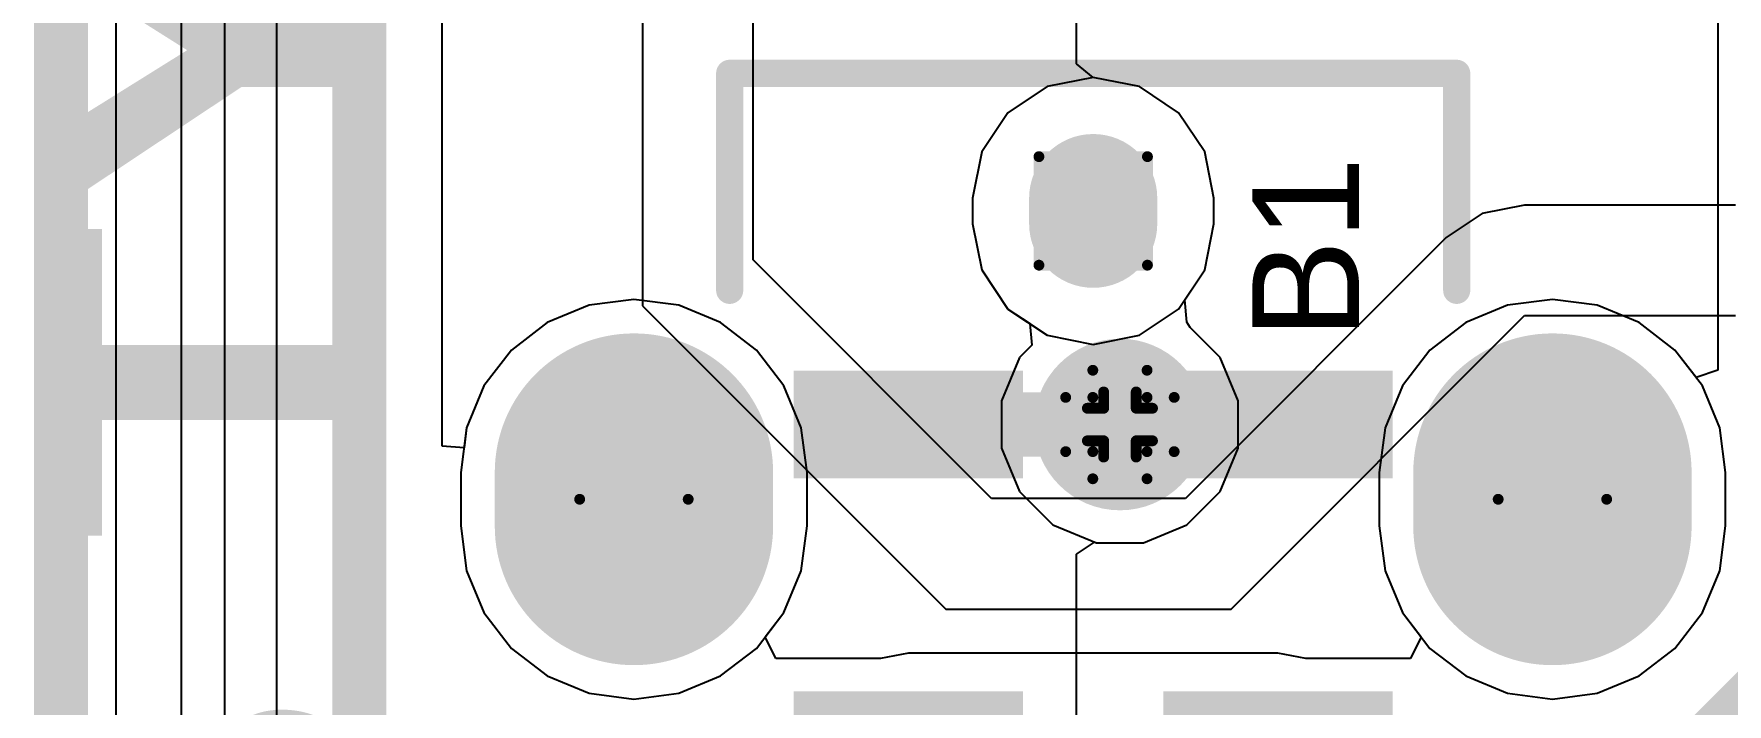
# Model space of a CAD drawing. Header units: inches. Extents: x -3 to 5259, y -3 to 5282.
# Drawn here: x -2.85 to 5.08, y 26.84 to 29.97 of the extents above; entities that cross this region are included whole.
import ezdxf

# ---------------------------------------------------------------- set-up
doc = ezdxf.new("R2010")
doc.units = ezdxf.units.IN
for name, color, linetype in [('Board Outline', 216, 'Continuous'), ('Bottom Layer', 5, 'Continuous'), ('Bottom Solder', 6, 'Continuous'), ('Drill Drawing', 1, 'Continuous'), ('Layer 1', 16, 'Continuous'), ('Layer 2', 76, 'Continuous'), ('Multi-Layer', 9, 'Continuous'), ('Pad Holes', 156, 'Continuous'), ('Top Layer', 1, 'Continuous'), ('Top Overlay', 2, 'Continuous'), ('Top Paste', 8, 'Continuous'), ('Top Solder', 216, 'Continuous'), ('Via Holes', 16, 'Continuous')]:
    doc.layers.add(name, color=color, linetype=linetype)
doc.styles.add('Arial', font='', dxfattribs={"height": 0.2})
doc.styles.add('Arial Black_Bold', font='', dxfattribs={"height": 0.2})
doc.styles.get('Arial').set_extended_font_data('Arial')
doc.styles.get('Arial Black_Bold').set_extended_font_data('Arial Black', bold=True)

# ---------------------------------------------------------------- blocks, each defined once
blk = doc.blocks.new('U263_163N_4BQC65_189')
at = {"layer": 'Bottom Layer'}
h = blk.add_hatch(color=5, dxfattribs=at)
edge = h.paths.add_edge_path()
edge.add_arc((-2.525, 2.15), 0.55, 90, 270)
edge.add_line((-2.525, 1.6), (-2.275, 1.6))
edge.add_arc((-2.275, 2.15), 0.55, 270, 450)
edge.add_line((-2.275, 2.7), (-2.525, 2.7))
h = blk.add_hatch(color=5, dxfattribs=at)
edge = h.paths.add_edge_path()
edge.add_arc((2.275, 2.15), 0.55, 90, 270)
edge.add_line((2.275, 1.6), (2.525, 1.6))
edge.add_arc((2.525, 2.15), 0.55, 270, 450)
edge.add_line((2.525, 2.7), (2.275, 2.7))
h = blk.add_hatch(color=5, dxfattribs=at)
edge = h.paths.add_edge_path()
edge.add_arc((-2.525, -2.15), 0.55, 90, 270)
edge.add_line((-2.525, -2.7), (-2.275, -2.7))
edge.add_arc((-2.275, -2.15), 0.55, 270, 450)
edge.add_line((-2.275, -1.6), (-2.525, -1.6))
h = blk.add_hatch(color=5, dxfattribs=at)
edge = h.paths.add_edge_path()
edge.add_arc((2.275, -2.15), 0.55, 90, 270)
edge.add_line((2.275, -2.7), (2.525, -2.7))
edge.add_arc((2.525, -2.15), 0.55, 270, 450)
edge.add_line((2.525, -1.6), (2.275, -1.6))
at = {"layer": 'Bottom Solder'}
h = blk.add_hatch(color=6, dxfattribs=at)
edge = h.paths.add_edge_path()
edge.add_arc((-2.525, 2.15), 0.6516, 90, 270)
edge.add_line((-2.525, 1.4984), (-2.275, 1.4984))
edge.add_arc((-2.275, 2.15), 0.6516, 270, 450)
edge.add_line((-2.275, 2.8016), (-2.525, 2.8016))
h = blk.add_hatch(color=6, dxfattribs=at)
edge = h.paths.add_edge_path()
edge.add_arc((2.275, 2.15), 0.6516, 90, 270)
edge.add_line((2.275, 1.4984), (2.525, 1.4984))
edge.add_arc((2.525, 2.15), 0.6516, 270, 450)
edge.add_line((2.525, 2.8016), (2.275, 2.8016))
h = blk.add_hatch(color=6, dxfattribs=at)
edge = h.paths.add_edge_path()
edge.add_arc((-3.75, 0), 0.1016, 0, 360)
h = blk.add_hatch(color=6, dxfattribs=at)
edge = h.paths.add_edge_path()
edge.add_arc((3.75, 0), 0.1016, 0, 360)
h = blk.add_hatch(color=6, dxfattribs=at)
edge = h.paths.add_edge_path()
edge.add_arc((-2.525, -2.15), 0.6516, 90, 270)
edge.add_line((-2.525, -2.8016), (-2.275, -2.8016))
edge.add_arc((-2.275, -2.15), 0.6516, 270, 450)
edge.add_line((-2.275, -1.4984), (-2.525, -1.4984))
h = blk.add_hatch(color=6, dxfattribs=at)
edge = h.paths.add_edge_path()
edge.add_arc((2.275, -2.15), 0.6516, 90, 270)
edge.add_line((2.275, -2.8016), (2.525, -2.8016))
edge.add_arc((2.525, -2.15), 0.6516, 270, 450)
edge.add_line((2.525, -1.4984), (2.275, -1.4984))
at = {"layer": 'Layer 1'}
h = blk.add_hatch(color=16, dxfattribs=at)
edge = h.paths.add_edge_path()
edge.add_arc((-2.525, 2.15), 0.55, 90, 270)
edge.add_line((-2.525, 1.6), (-2.275, 1.6))
edge.add_arc((-2.275, 2.15), 0.55, 270, 450)
edge.add_line((-2.275, 2.7), (-2.525, 2.7))
h = blk.add_hatch(color=16, dxfattribs=at)
edge = h.paths.add_edge_path()
edge.add_arc((2.275, 2.15), 0.55, 90, 270)
edge.add_line((2.275, 1.6), (2.525, 1.6))
edge.add_arc((2.525, 2.15), 0.55, 270, 450)
edge.add_line((2.525, 2.7), (2.275, 2.7))
h = blk.add_hatch(color=16, dxfattribs=at)
edge = h.paths.add_edge_path()
edge.add_arc((-2.525, -2.15), 0.55, 90, 270)
edge.add_line((-2.525, -2.7), (-2.275, -2.7))
edge.add_arc((-2.275, -2.15), 0.55, 270, 450)
edge.add_line((-2.275, -1.6), (-2.525, -1.6))
h = blk.add_hatch(color=16, dxfattribs=at)
edge = h.paths.add_edge_path()
edge.add_arc((2.275, -2.15), 0.55, 90, 270)
edge.add_line((2.275, -2.7), (2.525, -2.7))
edge.add_arc((2.525, -2.15), 0.55, 270, 450)
edge.add_line((2.525, -1.6), (2.275, -1.6))
at = {"layer": 'Layer 2'}
h = blk.add_hatch(color=76, dxfattribs=at)
edge = h.paths.add_edge_path()
edge.add_arc((-2.525, 2.15), 0.55, 90, 270)
edge.add_line((-2.525, 1.6), (-2.275, 1.6))
edge.add_arc((-2.275, 2.15), 0.55, 270, 450)
edge.add_line((-2.275, 2.7), (-2.525, 2.7))
h = blk.add_hatch(color=76, dxfattribs=at)
edge = h.paths.add_edge_path()
edge.add_arc((2.275, 2.15), 0.55, 90, 270)
edge.add_line((2.275, 1.6), (2.525, 1.6))
edge.add_arc((2.525, 2.15), 0.55, 270, 450)
edge.add_line((2.525, 2.7), (2.275, 2.7))
h = blk.add_hatch(color=76, dxfattribs=at)
edge = h.paths.add_edge_path()
edge.add_arc((-2.525, -2.15), 0.55, 90, 270)
edge.add_line((-2.525, -2.7), (-2.275, -2.7))
edge.add_arc((-2.275, -2.15), 0.55, 270, 450)
edge.add_line((-2.275, -1.6), (-2.525, -1.6))
h = blk.add_hatch(color=76, dxfattribs=at)
edge = h.paths.add_edge_path()
edge.add_arc((2.275, -2.15), 0.55, 90, 270)
edge.add_line((2.275, -2.7), (2.525, -2.7))
edge.add_arc((2.525, -2.15), 0.55, 270, 450)
edge.add_line((2.525, -1.6), (2.275, -1.6))
at = {"layer": 'Multi-Layer'}
h = blk.add_hatch(color=9, dxfattribs=at)
edge = h.paths.add_edge_path()
edge.add_arc((-2.525, 2.15), 0.55, 90, 270)
edge.add_line((-2.525, 1.6), (-2.275, 1.6))
edge.add_arc((-2.275, 2.15), 0.55, 270, 450)
edge.add_line((-2.275, 2.7), (-2.525, 2.7))
h = blk.add_hatch(color=9, dxfattribs=at)
edge = h.paths.add_edge_path()
edge.add_arc((2.275, 2.15), 0.55, 90, 270)
edge.add_line((2.275, 1.6), (2.525, 1.6))
edge.add_arc((2.525, 2.15), 0.55, 270, 450)
edge.add_line((2.525, 2.7), (2.275, 2.7))
h = blk.add_hatch(color=9, dxfattribs=at)
edge = h.paths.add_edge_path()
edge.add_arc((-2.525, -2.15), 0.55, 90, 270)
edge.add_line((-2.525, -2.7), (-2.275, -2.7))
edge.add_arc((-2.275, -2.15), 0.55, 270, 450)
edge.add_line((-2.275, -1.6), (-2.525, -1.6))
h = blk.add_hatch(color=9, dxfattribs=at)
edge = h.paths.add_edge_path()
edge.add_arc((2.275, -2.15), 0.55, 90, 270)
edge.add_line((2.275, -2.7), (2.525, -2.7))
edge.add_arc((2.525, -2.15), 0.55, 270, 450)
edge.add_line((2.525, -1.6), (2.275, -1.6))
at = {"layer": 'Pad Holes'}
h = blk.add_hatch(color=7, dxfattribs=at)
edge = h.paths.add_edge_path()
edge.add_arc((-2.525, 2.15), 0.3, 90, 270)
edge.add_line((-2.525, 1.85), (-2.275, 1.85))
edge.add_arc((-2.275, 2.15), 0.3, 270, 450)
edge.add_line((-2.275, 2.45), (-2.525, 2.45))
h = blk.add_hatch(color=7, dxfattribs=at)
edge = h.paths.add_edge_path()
edge.add_arc((2.275, 2.15), 0.3, 90, 270)
edge.add_line((2.275, 1.85), (2.525, 1.85))
edge.add_arc((2.525, 2.15), 0.3, 270, 450)
edge.add_line((2.525, 2.45), (2.275, 2.45))
h = blk.add_hatch(color=7, dxfattribs=at)
edge = h.paths.add_edge_path()
edge.add_arc((-3.75, 0), 0.26, 0, 360)
h = blk.add_hatch(color=7, dxfattribs=at)
edge = h.paths.add_edge_path()
edge.add_arc((3.69, 0), 0.3, 90, 270)
edge.add_line((3.69, -0.3), (3.81, -0.3))
edge.add_arc((3.81, 0), 0.3, 270, 450)
edge.add_line((3.81, 0.3), (3.69, 0.3))
h = blk.add_hatch(color=7, dxfattribs=at)
edge = h.paths.add_edge_path()
edge.add_arc((-2.525, -2.15), 0.3, 90, 270)
edge.add_line((-2.525, -2.45), (-2.275, -2.45))
edge.add_arc((-2.275, -2.15), 0.3, 270, 450)
edge.add_line((-2.275, -1.85), (-2.525, -1.85))
h = blk.add_hatch(color=7, dxfattribs=at)
edge = h.paths.add_edge_path()
edge.add_arc((2.275, -2.15), 0.3, 90, 270)
edge.add_line((2.275, -2.45), (2.525, -2.45))
edge.add_arc((2.525, -2.15), 0.3, 270, 450)
edge.add_line((2.525, -1.85), (2.275, -1.85))
at = {"layer": 'Top Layer'}
h = blk.add_hatch(color=1, dxfattribs=at)
edge = h.paths.add_edge_path()
edge.add_arc((-2.525, 2.15), 0.55, 90, 270)
edge.add_line((-2.525, 1.6), (-2.275, 1.6))
edge.add_arc((-2.275, 2.15), 0.55, 270, 450)
edge.add_line((-2.275, 2.7), (-2.525, 2.7))
h = blk.add_hatch(color=1, dxfattribs=at)
edge = h.paths.add_edge_path()
edge.add_arc((2.275, 2.15), 0.55, 90, 270)
edge.add_line((2.275, 1.6), (2.525, 1.6))
edge.add_arc((2.525, 2.15), 0.55, 270, 450)
edge.add_line((2.525, 2.7), (2.275, 2.7))
for points in [[(-2.9, 0.43), (-2.9, 1.3), (-2.6, 1.3), (-2.6, 0.43)], [(-1.4, 0.43), (-1.4, 1.3), (-1.1, 1.3), (-1.1, 0.43)], [(-0.9, 0.43), (-0.9, 1.3), (-0.6, 1.3), (-0.6, 0.43)], [(-0.4, 0.43), (-0.4, 1.3), (-0.1, 1.3), (-0.1, 0.43)], [(0.1, 0.43), (0.1, 1.3), (0.4, 1.3), (0.4, 0.43)], [(0.6, 0.43), (0.6, 1.3), (0.9, 1.3), (0.9, 0.43)], [(1.1, 0.43), (1.1, 1.3), (1.4, 1.3), (1.4, 0.43)], [(2.6, 0.43), (2.6, 1.3), (2.9, 1.3), (2.9, 0.43)], [(-2.6, -0.43), (-2.6, -1.3), (-2.9, -1.3), (-2.9, -0.43)], [(-1.1, -0.43), (-1.1, -1.3), (-1.4, -1.3), (-1.4, -0.43)], [(-0.6, -0.43), (-0.6, -1.3), (-0.9, -1.3), (-0.9, -0.43)], [(-0.1, -0.43), (-0.1, -1.3), (-0.4, -1.3), (-0.4, -0.43)], [(0.4, -0.43), (0.4, -1.3), (0.1, -1.3), (0.1, -0.43)], [(0.9, -0.43), (0.9, -1.3), (0.6, -1.3), (0.6, -0.43)], [(1.4, -0.43), (1.4, -1.3), (1.1, -1.3), (1.1, -0.43)], [(2.9, -0.43), (2.9, -1.3), (2.6, -1.3), (2.6, -0.43)]]:
    blk.add_hatch(color=1, dxfattribs=at).paths.add_polyline_path(points)
h = blk.add_hatch(color=1, dxfattribs=at)
edge = h.paths.add_edge_path()
edge.add_arc((-2.525, -2.15), 0.55, 90, 270)
edge.add_line((-2.525, -2.7), (-2.275, -2.7))
edge.add_arc((-2.275, -2.15), 0.55, 270, 450)
edge.add_line((-2.275, -1.6), (-2.525, -1.6))
h = blk.add_hatch(color=1, dxfattribs=at)
edge = h.paths.add_edge_path()
edge.add_arc((2.275, -2.15), 0.55, 90, 270)
edge.add_line((2.275, -2.7), (2.525, -2.7))
edge.add_arc((2.525, -2.15), 0.55, 270, 450)
edge.add_line((2.525, -1.6), (2.275, -1.6))
at = {"layer": 'Top Paste'}
for points in [[(-2.9, 0.43), (-2.9, 1.3), (-2.6, 1.3), (-2.6, 0.43)], [(-1.4, 0.43), (-1.4, 1.3), (-1.1, 1.3), (-1.1, 0.43)], [(-0.9, 0.43), (-0.9, 1.3), (-0.6, 1.3), (-0.6, 0.43)], [(-0.4, 0.43), (-0.4, 1.3), (-0.1, 1.3), (-0.1, 0.43)], [(0.1, 0.43), (0.1, 1.3), (0.4, 1.3), (0.4, 0.43)], [(0.6, 0.43), (0.6, 1.3), (0.9, 1.3), (0.9, 0.43)], [(1.1, 0.43), (1.1, 1.3), (1.4, 1.3), (1.4, 0.43)], [(2.6, 0.43), (2.6, 1.3), (2.9, 1.3), (2.9, 0.43)], [(-2.6, -0.43), (-2.6, -1.3), (-2.9, -1.3), (-2.9, -0.43)], [(-1.1, -0.43), (-1.1, -1.3), (-1.4, -1.3), (-1.4, -0.43)], [(-0.6, -0.43), (-0.6, -1.3), (-0.9, -1.3), (-0.9, -0.43)], [(-0.1, -0.43), (-0.1, -1.3), (-0.4, -1.3), (-0.4, -0.43)], [(0.4, -0.43), (0.4, -1.3), (0.1, -1.3), (0.1, -0.43)], [(0.9, -0.43), (0.9, -1.3), (0.6, -1.3), (0.6, -0.43)], [(1.4, -0.43), (1.4, -1.3), (1.1, -1.3), (1.1, -0.43)], [(2.9, -0.43), (2.9, -1.3), (2.6, -1.3), (2.6, -0.43)]]:
    blk.add_hatch(color=8, dxfattribs=at).paths.add_polyline_path(points)
at = {"layer": 'Top Solder'}
h = blk.add_hatch(color=216, dxfattribs=at)
edge = h.paths.add_edge_path()
edge.add_arc((-2.525, 2.15), 0.6516, 90, 270)
edge.add_line((-2.525, 1.4984), (-2.275, 1.4984))
edge.add_arc((-2.275, 2.15), 0.6516, 270, 450)
edge.add_line((-2.275, 2.8016), (-2.525, 2.8016))
h = blk.add_hatch(color=216, dxfattribs=at)
edge = h.paths.add_edge_path()
edge.add_arc((2.275, 2.15), 0.6516, 90, 270)
edge.add_line((2.275, 1.4984), (2.525, 1.4984))
edge.add_arc((2.525, 2.15), 0.6516, 270, 450)
edge.add_line((2.525, 2.8016), (2.275, 2.8016))
for points in [[(-3.0016, 0.3284), (-3.0016, 1.4016), (-2.4984, 1.4016), (-2.4984, 0.3284)], [(-1.5016, 0.3284), (-1.5016, 1.4016), (-0.9984, 1.4016), (-0.9984, 0.3284)], [(-1.0016, 0.3284), (-1.0016, 1.4016), (-0.4984, 1.4016), (-0.4984, 0.3284)], [(-0.5016, 0.3284), (-0.5016, 1.4016), (0.0016, 1.4016), (0.0016, 0.3284)], [(-0.0016, 0.3284), (-0.0016, 1.4016), (0.5016, 1.4016), (0.5016, 0.3284)], [(0.4984, 0.3284), (0.4984, 1.4016), (1.0016, 1.4016), (1.0016, 0.3284)], [(0.9984, 0.3284), (0.9984, 1.4016), (1.5016, 1.4016), (1.5016, 0.3284)], [(2.4984, 0.3284), (2.4984, 1.4016), (3.0016, 1.4016), (3.0016, 0.3284)], [(-2.4984, -0.3284), (-2.4984, -1.4016), (-3.0016, -1.4016), (-3.0016, -0.3284)], [(-0.9984, -0.3284), (-0.9984, -1.4016), (-1.5016, -1.4016), (-1.5016, -0.3284)], [(-0.4984, -0.3284), (-0.4984, -1.4016), (-1.0016, -1.4016), (-1.0016, -0.3284)], [(0.0016, -0.3284), (0.0016, -1.4016), (-0.5016, -1.4016), (-0.5016, -0.3284)], [(0.5016, -0.3284), (0.5016, -1.4016), (-0.0016, -1.4016), (-0.0016, -0.3284)], [(1.0016, -0.3284), (1.0016, -1.4016), (0.4984, -1.4016), (0.4984, -0.3284)], [(1.5016, -0.3284), (1.5016, -1.4016), (0.9984, -1.4016), (0.9984, -0.3284)], [(3.0016, -0.3284), (3.0016, -1.4016), (2.4984, -1.4016), (2.4984, -0.3284)]]:
    blk.add_hatch(color=216, dxfattribs=at).paths.add_polyline_path(points)
h = blk.add_hatch(color=216, dxfattribs=at)
edge = h.paths.add_edge_path()
edge.add_arc((-3.75, 0), 0.1016, 0, 360)
h = blk.add_hatch(color=216, dxfattribs=at)
edge = h.paths.add_edge_path()
edge.add_arc((3.75, 0), 0.1016, 0, 360)
h = blk.add_hatch(color=216, dxfattribs=at)
edge = h.paths.add_edge_path()
edge.add_arc((-2.525, -2.15), 0.6516, 90, 270)
edge.add_line((-2.525, -2.8016), (-2.275, -2.8016))
edge.add_arc((-2.275, -2.15), 0.6516, 270, 450)
edge.add_line((-2.275, -1.4984), (-2.525, -1.4984))
h = blk.add_hatch(color=216, dxfattribs=at)
edge = h.paths.add_edge_path()
edge.add_arc((2.275, -2.15), 0.6516, 90, 270)
edge.add_line((2.275, -2.8016), (2.525, -2.8016))
edge.add_arc((2.525, -2.15), 0.6516, 270, 450)
edge.add_line((2.525, -1.4984), (2.275, -1.4984))
at = {"layer": 'Top Overlay'}
for points in [[(-4.3942, 1.7018, 0.127, 0.127, 0), (-3.3782, 1.7018, 0.127, 0.127, 0)], [(-4.3942, 1.7018, 0.127, 0.127, 0), (-4.3942, -1.7018, 0.127, 0.127, 0)], [(3.3782, 1.7018, 0.127, 0.127, 0), (4.3942, 1.7018, 0.127, 0.127, 0)], [(4.3942, 1.7018, 0.127, 0.127, 0), (4.3942, -1.7018, 0.127, 0.127, 0)], [(-4.3942, -1.7018, 0.127, 0.127, 0), (-3.3782, -1.7018, 0.127, 0.127, 0)], [(3.3782, -1.7018, 0.127, 0.127, 0), (4.3942, -1.7018, 0.127, 0.127, 0)]]:
    blk.add_lwpolyline(points, format="xyseb", dxfattribs=at)
for points in [[(-4.4259, 1.7018, 0.0635, 0.0635, 1), (-4.3624, 1.7018, 0.0635, 0.0635, 1)], [(-4.4259, 1.7018, 0.0635, 0.0635, 1), (-4.3624, 1.7018, 0.0635, 0.0635, 1)], [(-3.4099, 1.7018, 0.0635, 0.0635, 1), (-3.3464, 1.7018, 0.0635, 0.0635, 1)], [(3.3464, 1.7018, 0.0635, 0.0635, 1), (3.4099, 1.7018, 0.0635, 0.0635, 1)], [(4.3624, 1.7018, 0.0635, 0.0635, 1), (4.4259, 1.7018, 0.0635, 0.0635, 1)], [(4.3624, 1.7018, 0.0635, 0.0635, 1), (4.4259, 1.7018, 0.0635, 0.0635, 1)], [(-4.4259, -1.7018, 0.0635, 0.0635, 1), (-4.3624, -1.7018, 0.0635, 0.0635, 1)], [(-4.4259, -1.7018, 0.0635, 0.0635, 1), (-4.3624, -1.7018, 0.0635, 0.0635, 1)], [(-3.4099, -1.7018, 0.0635, 0.0635, 1), (-3.3464, -1.7018, 0.0635, 0.0635, 1)], [(3.3464, -1.7018, 0.0635, 0.0635, 1), (3.4099, -1.7018, 0.0635, 0.0635, 1)], [(4.3624, -1.7018, 0.0635, 0.0635, 1), (4.4259, -1.7018, 0.0635, 0.0635, 1)], [(4.3624, -1.7018, 0.0635, 0.0635, 1), (4.4259, -1.7018, 0.0635, 0.0635, 1)]]:
    blk.add_lwpolyline(points, format="xyseb", close=True, dxfattribs=at)
at = {"layer": 'Top Overlay', "style": 'Arial'}
for s, p in [('A1', (-3.7592, 0.762)), ('B1', (3.1496, -1.2446))]:
    blk.add_text(s, height=0.5, dxfattribs=at).set_placement(p)

msp = doc.modelspace()

# ---------------------------------------------------------------- hatches: boundary and pattern name
at = {"layer": 'Bottom Layer'}
h = msp.add_hatch(color=5, dxfattribs=at)
edge = h.paths.add_edge_path()
edge.add_arc((2.2352, 28.146), 0.3, 0, 360)
at = {"layer": 'Bottom Solder'}
h = msp.add_hatch(color=6, dxfattribs=at)
edge = h.paths.add_edge_path()
edge.add_arc((2.2352, 28.146), 0.4016, 0, 360)
at = {"layer": 'Layer 1'}
h = msp.add_hatch(color=16, dxfattribs=at)
edge = h.paths.add_edge_path()
edge.add_arc((2.2352, 28.146), 0.3, 0, 360)
at = {"layer": 'Layer 2'}
h = msp.add_hatch(color=76, dxfattribs=at)
edge = h.paths.add_edge_path()
edge.add_arc((2.2352, 28.146), 0.3, 0, 360)
at = {"layer": 'Top Layer'}
h = msp.add_hatch(color=1, dxfattribs=at)
edge = h.paths.add_edge_path()
edge.add_arc((2.2352, 28.146), 0.3, 0, 360)
msp.add_hatch(color=1, dxfattribs=at).paths.add_polyline_path([(0.81, 27.996), (3.41, 27.996), (3.41, 28.296), (0.81, 28.296)])
at = {"layer": 'Top Solder'}
h = msp.add_hatch(color=216, dxfattribs=at)
edge = h.paths.add_edge_path()
edge.add_arc((2.2352, 28.146), 0.4016, 0, 360)
at = {"layer": 'Via Holes'}
h = msp.add_hatch(color=7, dxfattribs=at)
edge = h.paths.add_edge_path()
edge.add_arc((2.2352, 28.146), 0.15, 0, 360)

# ---------------------------------------------------------------- linework, layer by layer
at = {"layer": 'Board Outline'}
msp.add_lwpolyline([(-2.7223, -2.7223, 0.254, 0.254, 0), (-2.7223, 107.2777, 0.254, 0.254, 0)], format="xyseb", dxfattribs=at)
at = {"layer": 'Bottom Layer'}
for p, q in [((2.032, 29.8349), (2.032, 32.8673)), ((2.11, 29.7709), (2.032, 29.8349)), ((2.3262, 29.7279), (2.11, 29.7709)), ((2.5094, 29.6054), (2.3262, 29.7279)), ((2.6319, 29.4222), (2.5094, 29.6054)), ((2.6749, 29.206), (2.6319, 29.4222)), ((2.6749, 29.086), (2.6749, 29.206)), ((2.6319, 28.8698), (2.6749, 29.086)), ((2.5384, 28.73), (2.6319, 28.8698)), ((2.5481, 28.6257), (2.5384, 28.73)), ((4.0501, 28.7043), (3.8545, 28.6233)), ((4.26, 28.7319), (4.0501, 28.7043)), ((4.4699, 28.7043), (4.26, 28.7319)), ((4.6655, 28.6233), (4.4699, 28.7043)), ((2.5639, 28.6008), (2.5481, 28.6257)), ((3.8545, 28.6233), (3.6866, 28.4944)), ((4.8334, 28.4944), (4.6655, 28.6233)), ((2.7049, 28.4598), (2.5639, 28.6008)), ((2.7892, 28.2562), (2.7049, 28.4598)), ((3.6866, 28.4944), (3.5577, 28.3265)), ((4.9623, 28.3265), (4.8334, 28.4944)), ((3.5577, 28.3265), (3.4767, 28.1309)), ((5.0433, 28.1309), (4.9623, 28.3265)), ((2.7892, 28.0358), (2.7892, 28.2562)), ((3.4767, 28.1309), (3.4491, 27.921)), ((5.0709, 27.921), (5.0433, 28.1309)), ((2.7049, 27.8322), (2.7892, 28.0358)), ((3.4491, 27.921), (3.4491, 27.671)), ((5.0709, 27.671), (5.0709, 27.921)), ((2.549, 27.6763), (2.7049, 27.8322)), ((2.3454, 27.592), (2.549, 27.6763)), ((3.4491, 27.671), (3.4767, 27.4611)), ((5.0433, 27.4611), (5.0709, 27.671)), ((2.032, 27.5391), (2.1165, 27.5955)), ((2.1165, 27.5955), (2.125, 27.592)), ((2.125, 27.592), (2.3454, 27.592)), ((2.032, 25.8763), (2.032, 27.5391)), ((3.4767, 27.4611), (3.5577, 27.2655)), ((4.9623, 27.2655), (5.0433, 27.4611)), ((3.5577, 27.2655), (3.6866, 27.0976)), ((4.8334, 27.0976), (4.9623, 27.2655)), ((3.6866, 27.0976), (3.8545, 26.9687)), ((4.6655, 26.9687), (4.8334, 27.0976)), ((3.8545, 26.9687), (4.0501, 26.8877)), ((4.4699, 26.8877), (4.6655, 26.9687)), ((4.0501, 26.8877), (4.26, 26.8601)), ((4.26, 26.8601), (4.4699, 26.8877))]:
    msp.add_line(p, q, dxfattribs=at)
at = {"layer": 'Drill Drawing'}
for points in [[(1.856, 29.4, 0.0508, 0.0508, 0), (2.364, 29.4, 0.0508, 0.0508, 0)], [(1.856, 28.892, 0.0508, 0.0508, 0), (1.856, 29.4, 0.0508, 0.0508, 0)], [(2.364, 28.892, 0.0508, 0.0508, 0), (2.364, 29.4, 0.0508, 0.0508, 0)], [(1.856, 28.892, 0.0508, 0.0508, 0), (2.364, 28.892, 0.0508, 0.0508, 0)], [(2.1082, 28.273, 0.0508, 0.0508, 0), (2.1082, 28.4, 0.0508, 0.0508, 0)], [(2.1082, 28.4, 0.0508, 0.0508, 0), (2.3622, 28.4, 0.0508, 0.0508, 0)], [(2.3622, 28.273, 0.0508, 0.0508, 0), (2.3622, 28.4, 0.0508, 0.0508, 0)], [(2.159, 28.2222, 0.0508, 0.0508, 0), (2.159, 28.2984, 0.0508, 0.0508, 0)], [(2.159, 28.2984, 0.0508, 0.0508, 0), (2.3114, 28.2984, 0.0508, 0.0508, 0)], [(2.3114, 28.2222, 0.0508, 0.0508, 0), (2.3114, 28.2984, 0.0508, 0.0508, 0)], [(1.9812, 28.019, 0.0508, 0.0508, 0), (1.9812, 28.273, 0.0508, 0.0508, 0)], [(1.9812, 28.273, 0.0508, 0.0508, 0), (2.1082, 28.273, 0.0508, 0.0508, 0)], [(2.0828, 28.0698, 0.0508, 0.0508, 0), (2.0828, 28.2222, 0.0508, 0.0508, 0)], [(2.0828, 28.2222, 0.0508, 0.0508, 0), (2.159, 28.2222, 0.0508, 0.0508, 0)], [(2.3114, 28.2222, 0.0508, 0.0508, 0), (2.3876, 28.2222, 0.0508, 0.0508, 0)], [(2.3622, 28.273, 0.0508, 0.0508, 0), (2.4892, 28.273, 0.0508, 0.0508, 0)], [(2.3876, 28.0698, 0.0508, 0.0508, 0), (2.3876, 28.2222, 0.0508, 0.0508, 0)], [(2.4892, 28.019, 0.0508, 0.0508, 0), (2.4892, 28.273, 0.0508, 0.0508, 0)], [(2.0828, 28.0698, 0.0508, 0.0508, 0), (2.159, 28.0698, 0.0508, 0.0508, 0)], [(2.159, 27.9936, 0.0508, 0.0508, 0), (2.159, 28.0698, 0.0508, 0.0508, 0)], [(2.3114, 28.0698, 0.0508, 0.0508, 0), (2.3876, 28.0698, 0.0508, 0.0508, 0)], [(2.3114, 27.9936, 0.0508, 0.0508, 0), (2.3114, 28.0698, 0.0508, 0.0508, 0)], [(1.9812, 28.019, 0.0508, 0.0508, 0), (2.1082, 28.019, 0.0508, 0.0508, 0)], [(2.1082, 27.892, 0.0508, 0.0508, 0), (2.1082, 28.019, 0.0508, 0.0508, 0)], [(2.159, 27.9936, 0.0508, 0.0508, 0), (2.3114, 27.9936, 0.0508, 0.0508, 0)], [(2.3622, 28.019, 0.0508, 0.0508, 0), (2.4892, 28.019, 0.0508, 0.0508, 0)], [(2.3622, 27.892, 0.0508, 0.0508, 0), (2.3622, 28.019, 0.0508, 0.0508, 0)], [(2.1082, 27.892, 0.0508, 0.0508, 0), (2.3622, 27.892, 0.0508, 0.0508, 0)]]:
    msp.add_lwpolyline(points, format="xyseb", dxfattribs=at)
for points in [[(1.8433, 29.4, 0.0254, 0.0254, 1), (1.8687, 29.4, 0.0254, 0.0254, 1)], [(1.8433, 29.4, 0.0254, 0.0254, 1), (1.8687, 29.4, 0.0254, 0.0254, 1)], [(2.3513, 29.4, 0.0254, 0.0254, 1), (2.3767, 29.4, 0.0254, 0.0254, 1)], [(2.3513, 29.4, 0.0254, 0.0254, 1), (2.3767, 29.4, 0.0254, 0.0254, 1)], [(1.8433, 28.892, 0.0254, 0.0254, 1), (1.8687, 28.892, 0.0254, 0.0254, 1)], [(1.8433, 28.892, 0.0254, 0.0254, 1), (1.8687, 28.892, 0.0254, 0.0254, 1)], [(2.3513, 28.892, 0.0254, 0.0254, 1), (2.3767, 28.892, 0.0254, 0.0254, 1)], [(2.3513, 28.892, 0.0254, 0.0254, 1), (2.3767, 28.892, 0.0254, 0.0254, 1)], [(2.0955, 28.4, 0.0254, 0.0254, 1), (2.1209, 28.4, 0.0254, 0.0254, 1)], [(2.0955, 28.4, 0.0254, 0.0254, 1), (2.1209, 28.4, 0.0254, 0.0254, 1)], [(2.3495, 28.4, 0.0254, 0.0254, 1), (2.3749, 28.4, 0.0254, 0.0254, 1)], [(2.3495, 28.4, 0.0254, 0.0254, 1), (2.3749, 28.4, 0.0254, 0.0254, 1)], [(2.1463, 28.2984, 0.0254, 0.0254, 1), (2.1717, 28.2984, 0.0254, 0.0254, 1)], [(2.1463, 28.2984, 0.0254, 0.0254, 1), (2.1717, 28.2984, 0.0254, 0.0254, 1)], [(2.2987, 28.2984, 0.0254, 0.0254, 1), (2.3241, 28.2984, 0.0254, 0.0254, 1)], [(2.2987, 28.2984, 0.0254, 0.0254, 1), (2.3241, 28.2984, 0.0254, 0.0254, 1)], [(1.9685, 28.273, 0.0254, 0.0254, 1), (1.9939, 28.273, 0.0254, 0.0254, 1)], [(1.9685, 28.273, 0.0254, 0.0254, 1), (1.9939, 28.273, 0.0254, 0.0254, 1)], [(2.0701, 28.2222, 0.0254, 0.0254, 1), (2.0955, 28.2222, 0.0254, 0.0254, 1)], [(2.0701, 28.2222, 0.0254, 0.0254, 1), (2.0955, 28.2222, 0.0254, 0.0254, 1)], [(2.0955, 28.273, 0.0254, 0.0254, 1), (2.1209, 28.273, 0.0254, 0.0254, 1)], [(2.0955, 28.273, 0.0254, 0.0254, 1), (2.1209, 28.273, 0.0254, 0.0254, 1)], [(2.1463, 28.2222, 0.0254, 0.0254, 1), (2.1717, 28.2222, 0.0254, 0.0254, 1)], [(2.1463, 28.2222, 0.0254, 0.0254, 1), (2.1717, 28.2222, 0.0254, 0.0254, 1)], [(2.2987, 28.2222, 0.0254, 0.0254, 1), (2.3241, 28.2222, 0.0254, 0.0254, 1)], [(2.2987, 28.2222, 0.0254, 0.0254, 1), (2.3241, 28.2222, 0.0254, 0.0254, 1)], [(2.3495, 28.273, 0.0254, 0.0254, 1), (2.3749, 28.273, 0.0254, 0.0254, 1)], [(2.3495, 28.273, 0.0254, 0.0254, 1), (2.3749, 28.273, 0.0254, 0.0254, 1)], [(2.3749, 28.2222, 0.0254, 0.0254, 1), (2.4003, 28.2222, 0.0254, 0.0254, 1)], [(2.3749, 28.2222, 0.0254, 0.0254, 1), (2.4003, 28.2222, 0.0254, 0.0254, 1)], [(2.4765, 28.273, 0.0254, 0.0254, 1), (2.5019, 28.273, 0.0254, 0.0254, 1)], [(2.4765, 28.273, 0.0254, 0.0254, 1), (2.5019, 28.273, 0.0254, 0.0254, 1)], [(0.214, 27.796, 0.0508, 0.0508, 1), (-0.294, 27.796, 0.0508, 0.0508, 1)], [(2.0701, 28.0698, 0.0254, 0.0254, 1), (2.0955, 28.0698, 0.0254, 0.0254, 1)], [(2.0701, 28.0698, 0.0254, 0.0254, 1), (2.0955, 28.0698, 0.0254, 0.0254, 1)], [(2.1463, 28.0698, 0.0254, 0.0254, 1), (2.1717, 28.0698, 0.0254, 0.0254, 1)], [(2.1463, 28.0698, 0.0254, 0.0254, 1), (2.1717, 28.0698, 0.0254, 0.0254, 1)], [(2.2987, 28.0698, 0.0254, 0.0254, 1), (2.3241, 28.0698, 0.0254, 0.0254, 1)], [(2.2987, 28.0698, 0.0254, 0.0254, 1), (2.3241, 28.0698, 0.0254, 0.0254, 1)], [(2.3749, 28.0698, 0.0254, 0.0254, 1), (2.4003, 28.0698, 0.0254, 0.0254, 1)], [(2.3749, 28.0698, 0.0254, 0.0254, 1), (2.4003, 28.0698, 0.0254, 0.0254, 1)], [(4.514, 27.796, 0.0508, 0.0508, 1), (4.006, 27.796, 0.0508, 0.0508, 1)], [(1.9685, 28.019, 0.0254, 0.0254, 1), (1.9939, 28.019, 0.0254, 0.0254, 1)], [(1.9685, 28.019, 0.0254, 0.0254, 1), (1.9939, 28.019, 0.0254, 0.0254, 1)], [(2.0955, 28.019, 0.0254, 0.0254, 1), (2.1209, 28.019, 0.0254, 0.0254, 1)], [(2.0955, 28.019, 0.0254, 0.0254, 1), (2.1209, 28.019, 0.0254, 0.0254, 1)], [(2.1463, 27.9936, 0.0254, 0.0254, 1), (2.1717, 27.9936, 0.0254, 0.0254, 1)], [(2.1463, 27.9936, 0.0254, 0.0254, 1), (2.1717, 27.9936, 0.0254, 0.0254, 1)], [(2.2987, 27.9936, 0.0254, 0.0254, 1), (2.3241, 27.9936, 0.0254, 0.0254, 1)], [(2.2987, 27.9936, 0.0254, 0.0254, 1), (2.3241, 27.9936, 0.0254, 0.0254, 1)], [(2.3495, 28.019, 0.0254, 0.0254, 1), (2.3749, 28.019, 0.0254, 0.0254, 1)], [(2.3495, 28.019, 0.0254, 0.0254, 1), (2.3749, 28.019, 0.0254, 0.0254, 1)], [(2.4765, 28.019, 0.0254, 0.0254, 1), (2.5019, 28.019, 0.0254, 0.0254, 1)], [(2.4765, 28.019, 0.0254, 0.0254, 1), (2.5019, 28.019, 0.0254, 0.0254, 1)], [(2.0955, 27.892, 0.0254, 0.0254, 1), (2.1209, 27.892, 0.0254, 0.0254, 1)], [(2.0955, 27.892, 0.0254, 0.0254, 1), (2.1209, 27.892, 0.0254, 0.0254, 1)], [(2.3495, 27.892, 0.0254, 0.0254, 1), (2.3749, 27.892, 0.0254, 0.0254, 1)], [(2.3495, 27.892, 0.0254, 0.0254, 1), (2.3749, 27.892, 0.0254, 0.0254, 1)], [(-0.3067, 27.796, 0.0254, 0.0254, 1), (-0.2813, 27.796, 0.0254, 0.0254, 1)], [(0.2013, 27.796, 0.0254, 0.0254, 1), (0.2267, 27.796, 0.0254, 0.0254, 1)], [(3.9933, 27.796, 0.0254, 0.0254, 1), (4.0187, 27.796, 0.0254, 0.0254, 1)], [(4.5013, 27.796, 0.0254, 0.0254, 1), (4.5267, 27.796, 0.0254, 0.0254, 1)]]:
    msp.add_lwpolyline(points, format="xyseb", close=True, dxfattribs=at)
at = {"layer": 'Layer 1'}
for p, q in [((-2.4634, -2.4634), (-2.4634, 107.0187)), ((0, 98.279), (0, 28.702)), ((0.518, 28.9165), (0.518, 97.761)), ((1.8938, 29.7279), (1.7106, 29.6054)), ((2.11, 29.7709), (1.8938, 29.7279)), ((2.3262, 29.7279), (2.11, 29.7709)), ((2.5094, 29.6054), (2.3262, 29.7279)), ((1.7106, 29.6054), (1.5881, 29.4222)), ((2.6319, 29.4222), (2.5094, 29.6054)), ((1.5881, 29.4222), (1.5452, 29.206)), ((2.6749, 29.206), (2.6319, 29.4222)), ((1.5452, 29.206), (1.5452, 29.086)), ((2.6749, 29.086), (2.6749, 29.206)), ((4.1292, 29.1735), (3.931, 29.1341)), ((5.1171, 29.1735), (4.1292, 29.1735)), ((4.1292, 29.1735), (4.1292, 29.1735)), ((3.931, 29.1341), (3.763, 29.0218)), ((1.5452, 29.086), (1.5881, 28.8698)), ((3.763, 29.0218), (2.5414, 27.8003)), ((2.6319, 28.8698), (2.6749, 29.086)), ((1.6342, 27.8003), (0.518, 28.9165)), ((1.5881, 28.8698), (1.7106, 28.6866)), ((2.5094, 28.6866), (2.6319, 28.8698)), ((0, 28.702), (1.4197, 27.2823)), ((1.7106, 28.6866), (1.8938, 28.5641)), ((2.3262, 28.5641), (2.5094, 28.6866)), ((2.756, 27.2823), (4.1292, 28.6556)), ((4.1292, 28.6556), (5.1171, 28.6556)), ((1.8938, 28.5641), (2.11, 28.5211)), ((2.11, 28.5211), (2.3262, 28.5641)), ((2.5414, 27.8003), (1.6342, 27.8003)), ((1.4197, 27.2823), (2.756, 27.2823))]:
    msp.add_line(p, q, dxfattribs=at)
at = {"layer": 'Layer 2'}
for p, q in [((-2.1576, -2.0155), (-2.1576, 106.5637)), ((1.8938, 29.7279), (1.7106, 29.6054)), ((2.11, 29.7709), (1.8938, 29.7279)), ((2.3262, 29.7279), (2.11, 29.7709)), ((2.5094, 29.6054), (2.3262, 29.7279)), ((1.7106, 29.6054), (1.5881, 29.4222)), ((2.6319, 29.4222), (2.5094, 29.6054)), ((1.5881, 29.4222), (1.5452, 29.206)), ((2.6749, 29.206), (2.6319, 29.4222)), ((1.5452, 29.206), (1.5452, 29.086)), ((2.6749, 29.086), (2.6749, 29.206)), ((1.5452, 29.086), (1.5881, 28.8698)), ((2.6319, 28.8698), (2.6749, 29.086)), ((1.5881, 28.8698), (1.7106, 28.6866)), ((2.5384, 28.73), (2.6319, 28.8698)), ((-0.2499, 28.7043), (-0.4455, 28.6233)), ((-0.04, 28.7319), (-0.2499, 28.7043)), ((0.1699, 28.7043), (-0.04, 28.7319)), ((0.3655, 28.6233), (0.1699, 28.7043)), ((2.5481, 28.6257), (2.5384, 28.73)), ((4.0501, 28.7043), (3.8545, 28.6233)), ((4.26, 28.7319), (4.0501, 28.7043)), ((4.4699, 28.7043), (4.26, 28.7319)), ((4.6655, 28.6233), (4.4699, 28.7043)), ((-0.4455, 28.6233), (-0.6134, 28.4944)), ((0.5334, 28.4944), (0.3655, 28.6233)), ((1.7106, 28.6866), (1.8129, 28.6182)), ((1.8129, 28.6182), (1.8228, 28.5171)), ((2.5639, 28.6008), (2.5481, 28.6257)), ((3.8545, 28.6233), (3.6866, 28.4944)), ((4.8334, 28.4944), (4.6655, 28.6233)), ((2.7049, 28.4598), (2.5639, 28.6008)), ((-0.6134, 28.4944), (-0.7423, 28.3265)), ((0.6623, 28.3265), (0.5334, 28.4944)), ((1.7655, 28.4598), (1.6812, 28.2562)), ((1.8228, 28.5171), (1.7655, 28.4598)), ((2.7892, 28.2562), (2.7049, 28.4598)), ((3.6866, 28.4944), (3.5577, 28.3265)), ((4.9623, 28.3265), (4.8334, 28.4944)), ((-0.7423, 28.3265), (-0.8233, 28.1309)), ((0.7433, 28.1309), (0.6623, 28.3265)), ((3.5577, 28.3265), (3.4767, 28.1309)), ((5.0433, 28.1309), (4.9623, 28.3265)), ((1.6812, 28.2562), (1.6812, 28.0358)), ((2.7892, 28.0358), (2.7892, 28.2562)), ((-0.8233, 28.1309), (-0.8509, 27.921)), ((0.7709, 27.921), (0.7433, 28.1309)), ((3.4767, 28.1309), (3.4491, 27.921)), ((5.0709, 27.921), (5.0433, 28.1309)), ((1.6812, 28.0358), (1.7655, 27.8322)), ((2.7049, 27.8322), (2.7892, 28.0358)), ((-0.8509, 27.921), (-0.8509, 27.671)), ((0.7709, 27.671), (0.7709, 27.921)), ((3.4491, 27.921), (3.4491, 27.671)), ((5.0709, 27.671), (5.0709, 27.921)), ((1.7655, 27.8322), (1.9214, 27.6763)), ((2.549, 27.6763), (2.7049, 27.8322)), ((-0.8509, 27.671), (-0.8233, 27.4611)), ((0.7433, 27.4611), (0.7709, 27.671)), ((1.9214, 27.6763), (2.125, 27.592)), ((2.3454, 27.592), (2.549, 27.6763)), ((3.4491, 27.671), (3.4767, 27.4611)), ((5.0433, 27.4611), (5.0709, 27.671)), ((2.125, 27.592), (2.3454, 27.592)), ((-0.8233, 27.4611), (-0.7423, 27.2655)), ((0.6623, 27.2655), (0.7433, 27.4611)), ((3.4767, 27.4611), (3.5577, 27.2655)), ((4.9623, 27.2655), (5.0433, 27.4611)), ((-0.7423, 27.2655), (-0.6134, 27.0976)), ((0.5334, 27.0976), (0.6623, 27.2655)), ((3.5577, 27.2655), (3.6866, 27.0976)), ((4.8334, 27.0976), (4.9623, 27.2655)), ((-0.6134, 27.0976), (-0.4455, 26.9687)), ((0.3655, 26.9687), (0.5334, 27.0976)), ((3.6866, 27.0976), (3.8545, 26.9687)), ((4.6655, 26.9687), (4.8334, 27.0976)), ((-0.4455, 26.9687), (-0.2499, 26.8877)), ((0.1699, 26.8877), (0.3655, 26.9687)), ((3.8545, 26.9687), (4.0501, 26.8877)), ((4.4699, 26.8877), (4.6655, 26.9687)), ((-0.2499, 26.8877), (-0.04, 26.8601)), ((-0.04, 26.8601), (0.1699, 26.8877)), ((4.0501, 26.8877), (4.26, 26.8601)), ((4.26, 26.8601), (4.4699, 26.8877))]:
    msp.add_line(p, q, dxfattribs=at)
at = {"layer": 'Top Layer'}
for p, q in [((-1.9558, 24.2302), (-1.9558, 99.5092)), ((-1.7141, 30.5504), (-1.7141, 24.6649)), ((-0.9372, 28.0441), (-0.9372, 30.3895)), ((5.0339, 30.1926), (5.0339, 28.4)), ((1.8938, 29.7279), (1.7106, 29.6054)), ((2.11, 29.7709), (1.8938, 29.7279)), ((2.3262, 29.7279), (2.11, 29.7709)), ((2.5094, 29.6054), (2.3262, 29.7279)), ((1.7106, 29.6054), (1.5881, 29.4222)), ((2.6319, 29.4222), (2.5094, 29.6054)), ((1.5881, 29.4222), (1.5452, 29.206)), ((2.6749, 29.206), (2.6319, 29.4222)), ((1.5452, 29.206), (1.5452, 29.086)), ((2.6749, 29.086), (2.6749, 29.206)), ((1.5452, 29.086), (1.5881, 28.8698)), ((2.6319, 28.8698), (2.6749, 29.086)), ((1.5881, 28.8698), (1.7106, 28.6866)), ((2.5094, 28.6866), (2.6319, 28.8698)), ((-0.2499, 28.7043), (-0.4455, 28.6233)), ((-0.04, 28.7319), (-0.2499, 28.7043)), ((0.1699, 28.7043), (-0.04, 28.7319)), ((0.3655, 28.6233), (0.1699, 28.7043)), ((4.0501, 28.7043), (3.8545, 28.6233)), ((4.26, 28.7319), (4.0501, 28.7043)), ((4.4699, 28.7043), (4.26, 28.7319)), ((4.6655, 28.6233), (4.4699, 28.7043)), ((-0.4455, 28.6233), (-0.6134, 28.4944)), ((0.5334, 28.4944), (0.3655, 28.6233)), ((1.7106, 28.6866), (1.8938, 28.5641)), ((2.3262, 28.5641), (2.5094, 28.6866)), ((3.8545, 28.6233), (3.6866, 28.4944)), ((4.8334, 28.4944), (4.6655, 28.6233)), ((1.8938, 28.5641), (2.11, 28.5211)), ((2.11, 28.5211), (2.3262, 28.5641)), ((-0.6134, 28.4944), (-0.7423, 28.3265)), ((0.6623, 28.3265), (0.5334, 28.4944)), ((3.6866, 28.4944), (3.5577, 28.3265)), ((4.9323, 28.3656), (4.8334, 28.4944)), ((5.0339, 28.4), (4.9323, 28.3656)), ((-0.7423, 28.3265), (-0.8233, 28.1309)), ((0.7433, 28.1309), (0.6623, 28.3265)), ((3.5577, 28.3265), (3.4767, 28.1309)), ((-0.8233, 28.1309), (-0.8356, 28.0375)), ((0.7709, 27.921), (0.7433, 28.1309)), ((3.4767, 28.1309), (3.4491, 27.921)), ((-0.8356, 28.0375), (-0.9372, 28.0441)), ((0.7709, 27.671), (0.7709, 27.921)), ((3.4491, 27.921), (3.4491, 27.671)), ((0.7433, 27.4611), (0.7709, 27.671)), ((3.4491, 27.671), (3.4767, 27.4611)), ((0.6623, 27.2655), (0.7433, 27.4611)), ((3.4767, 27.4611), (3.5577, 27.2655)), ((0.5749, 27.1516), (0.6623, 27.2655)), ((3.5577, 27.2655), (3.6451, 27.1516)), ((0.625, 27.05), (0.5749, 27.1516)), ((3.6451, 27.1516), (3.595, 27.05)), ((1.1139, 27.05), (0.625, 27.05)), ((1.245, 27.0761), (1.1139, 27.05)), ((2.975, 27.0761), (1.245, 27.0761)), ((3.1061, 27.05), (2.975, 27.0761)), ((3.595, 27.05), (3.1061, 27.05))]:
    msp.add_line(p, q, dxfattribs=at)
for points in [[(-1.3257, 24.6649, 0.254, 0.254, 0), (-1.3257, 30.5504, 0.254, 0.254, 0)], [(4.8147, 26.496, 0.254, 0.254, 0), (5.4224, 27.1036, 0.254, 0.254, 0)]]:
    msp.add_lwpolyline(points, format="xyseb", dxfattribs=at)

# ---------------------------------------------------------------- block references
at = {"rotation": 90}
msp.add_blockref('U263_163N_4BQC65_189', (2.11, 25.396), dxfattribs=at)

# ---------------------------------------------------------------- texts
at = {"layer": 'Top Overlay', "style": 'Arial Black_Bold'}
msp.add_text('USB TYPE C', height=1.524, rotation=90, dxfattribs=at).set_placement((-1.2523, 21.777))

doc.saveas('drawing.dxf')
